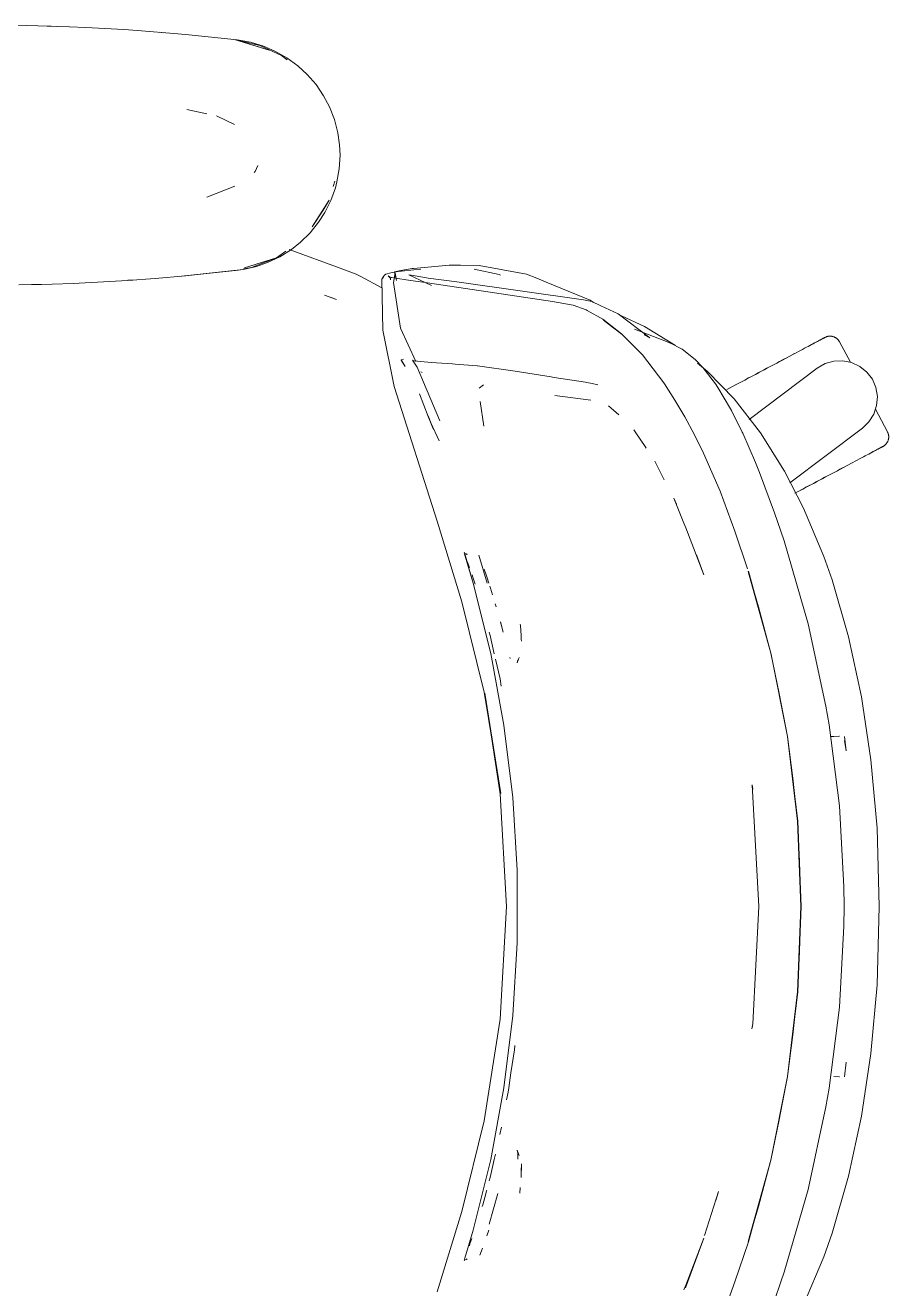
# Model space of a CAD drawing. Header units: millimetres. Extents: x 79795 to 317870, y -36033 to 97293.
# Drawn here: x 160577.5 to 160899, y 33030.8 to 33501.6 of the extents above; entities that cross this region are included whole.
import ezdxf

# ---------------------------------------------------------------- set-up
doc = ezdxf.new("R2010")
doc.units = ezdxf.units.MM
doc.header["$MEASUREMENT"] = 0
doc.layers.add('G-IMPT', color=8, linetype='CONTINUOUS', lineweight=9)
doc.layers.add('I-FURN', color=8, linetype='CONTINUOUS', lineweight=9)

msp = doc.modelspace()

# ---------------------------------------------------------------- linework, layer by layer
at = {"layer": 'G-IMPT'}
for p, q in [((160573.81, 33501.6), (160582.23, 33501.43)), ((160593.99, 33501.05), (160582.23, 33501.43)), ((160587.17, 33501.3), (160585.67, 33501.31)), ((160589.1, 33501.19), (160587.17, 33501.3)), ((160593.99, 33501.05), (160600.01, 33500.79)), ((160614.15, 33499.98), (160600.01, 33500.79)), ((160619.24, 33499.66), (160614.15, 33499.98)), ((160619.24, 33499.66), (160634.29, 33498.41)), ((160627.42, 33499.01), (160629.1, 33498.84)), ((160634.29, 33498.41), (160638.42, 33498.06)), ((160638.42, 33498.06), (160656.35, 33496.16)), ((160655.84, 33496.16), (160668.3, 33492.33)), ((160655.84, 33496.16), (160659.15, 33495.24)), ((160656.35, 33496.16), (160661.39, 33495.26)), ((160664.8, 33494.11), (160656.4, 33496.03)), ((160668.3, 33492.33), (160659.15, 33495.24)), ((160666.26, 33493.8), (160661.39, 33495.26)), ((160664.8, 33494.11), (160672.87, 33490.38)), ((160670.49, 33491.99), (160666.26, 33493.8)), ((160670.49, 33491.99), (160674.93, 33489.47)), ((160674.98, 33488.78), (160672.87, 33490.38)), ((160679.02, 33486.48), (160674.93, 33489.47)), ((160679.02, 33486.48), (160682.46, 33483.31)), ((160685.78, 33479.48), (160682.46, 33483.31)), ((160688.61, 33475.31), (160685.78, 33479.48)), ((160688.61, 33475.31), (160690.8, 33471.15)), ((160637.63, 33470.19), (160645.07, 33468.62)), ((160655.47, 33464.58), (160648.68, 33467.85)), ((160690.8, 33471.15), (160692.63, 33466.43)), ((160693.89, 33461.57), (160692.63, 33466.43)), ((160693.89, 33461.57), (160694.54, 33457.05)), ((160694.71, 33453.21), (160694.42, 33448.17)), ((160694.71, 33453.21), (160694.54, 33457.05)), ((160664.1, 33449.38), (160663.08, 33447.16)), ((160694.42, 33448.17), (160693.54, 33443.22)), ((160663.08, 33447.16), (160662.79, 33446.71)), ((160692.17, 33441.53), (160692.79, 33443.56)), ((160645.13, 33437.49), (160655.56, 33441.63)), ((160691.26, 33436.32), (160692.97, 33441.09)), ((160693.54, 33443.22), (160692.97, 33441.09)), ((160690.61, 33436.41), (160684.29, 33426.46)), ((160690.61, 33436.41), (160688.45, 33432.74)), ((160691.26, 33436.32), (160689.02, 33431.81)), ((160688.45, 33432.74), (160684.29, 33426.46)), ((160689.02, 33431.81), (160686.75, 33428.26)), ((160683.57, 33424.28), (160686.75, 33428.26)), ((160679.96, 33420.74), (160676.65, 33418.11)), ((160683.57, 33424.28), (160679.96, 33420.74)), ((160672.33, 33415.38), (160667.75, 33413.19)), ((160671, 33414.99), (160674.58, 33417.41)), ((160672.33, 33415.38), (160676.65, 33418.11)), ((160675.76, 33417.99), (160694.7, 33411.05)), ((160658.65, 33410.59), (160635.7, 33408.13)), ((160658.65, 33410.59), (160637.22, 33408.24)), ((160658.65, 33410.59), (160655.84, 33410.26)), ((160658.65, 33410.59), (160663.61, 33411.74)), ((160658.73, 33410.8), (160661.78, 33411.38)), ((160671, 33414.99), (160659.15, 33411.17)), ((160668.3, 33414.09), (160659.15, 33411.17)), ((160661.78, 33411.38), (160671, 33414.99)), ((160667.75, 33413.19), (160663.61, 33411.74)), ((160671, 33414.99), (160668.3, 33414.09)), ((160694.7, 33411.05), (160700.67, 33408.86)), ((160721.59, 33410.99), (160717.34, 33410.18)), ((160717.54, 33410), (160722.23, 33410.51)), ((160722.06, 33411.03), (160721.59, 33410.99)), ((160722.06, 33411.03), (160731.38, 33411.84)), ((160722.23, 33410.51), (160724.82, 33410.73)), ((160731.38, 33411.84), (160735.34, 33412.18)), ((160739.51, 33412.18), (160735.34, 33412.18)), ((160746.48, 33412.15), (160739.51, 33412.18)), ((160744.61, 33410.74), (160753.92, 33408.7)), ((160746.48, 33412.15), (160764.17, 33408.91)), ((160595.35, 33405.42), (160606.66, 33405.96)), ((160615.53, 33406.52), (160606.66, 33405.96)), ((160615.53, 33406.52), (160625.82, 33407.25)), ((160617.57, 33406.66), (160615.67, 33406.57)), ((160617.57, 33406.66), (160618.99, 33406.79)), ((160637.22, 33408.24), (160625.82, 33407.25)), ((160635.7, 33408.13), (160655.84, 33410.26)), ((160702.43, 33407.94), (160700.67, 33408.86)), ((160710.33, 33403.79), (160702.43, 33407.94)), ((160710.27, 33406.98), (160710.87, 33408.02)), ((160710.65, 33388), (160710.27, 33406.98)), ((160710.75, 33407.39), (160710.87, 33408.02)), ((160710.75, 33407.39), (160710.85, 33407.94)), ((160710.87, 33408.02), (160710.85, 33407.94)), ((160711.25, 33408.51), (160710.87, 33408.02)), ((160711.79, 33408.83), (160711.25, 33408.51)), ((160711.79, 33408.83), (160713.65, 33409.38)), ((160713.14, 33407.79), (160712.64, 33408.19)), ((160713.73, 33407.63), (160712.64, 33408.19)), ((160713.73, 33407.63), (160713.11, 33407.8)), ((160713.11, 33407.8), (160719.38, 33406.69)), ((160713.14, 33407.79), (160713.46, 33407.25)), ((160713.54, 33406.75), (160713.46, 33407.25)), ((160716.93, 33409.92), (160713.65, 33409.38)), ((160715.25, 33409.32), (160714.57, 33405.74)), ((160717.34, 33410.18), (160715.02, 33409.73)), ((160715.74, 33406.45), (160715.02, 33409.73)), ((160715.74, 33406.45), (160715.25, 33409.32)), ((160716.93, 33409.92), (160717.54, 33410)), ((160719.38, 33406.69), (160727.23, 33405.58)), ((160720.35, 33408.6), (160728.76, 33404.61)), ((160720.35, 33408.6), (160721.22, 33408.45)), ((160726.24, 33407.62), (160721.22, 33408.45)), ((160726.24, 33407.62), (160727.53, 33407.4)), ((160738.2, 33405.96), (160727.53, 33407.4)), ((160738.2, 33405.96), (160785.41, 33399.29)), ((160753.92, 33408.7), (160754.49, 33408.54)), ((160764.17, 33408.91), (160768.03, 33407.32)), ((160771.4, 33405.93), (160768.03, 33407.32)), ((160787.85, 33399.13), (160771.4, 33405.93)), ((160575.17, 33404.83), (160587.47, 33405.13)), ((160581.95, 33404.97), (160579.87, 33404.97)), ((160583.6, 33405.05), (160581.95, 33404.97)), ((160595.35, 33405.42), (160587.47, 33405.13)), ((160693.39, 33399.46), (160688.93, 33401.09)), ((160688.93, 33401.09), (160692.81, 33399.71)), ((160717.28, 33388.7), (160714.57, 33405.74)), ((160727.23, 33405.58), (160758.11, 33401.02)), ((160693.39, 33399.46), (160692.81, 33399.71)), ((160758.11, 33401.02), (160773.87, 33398.63)), ((160781.55, 33397.33), (160773.87, 33398.63)), ((160781.55, 33397.33), (160786.34, 33395.58)), ((160785.41, 33399.29), (160788.41, 33398.64)), ((160789.02, 33398.36), (160787.85, 33399.13)), ((160791.77, 33397.08), (160788.41, 33398.64)), ((160791.77, 33397.08), (160798.29, 33394.04)), ((160786.76, 33395.36), (160786.34, 33395.58)), ((160792.59, 33392.07), (160786.76, 33395.36)), ((160792.59, 33392.07), (160799.56, 33386.65)), ((160799.77, 33386.35), (160792.82, 33391.75)), ((160792.82, 33391.75), (160796.19, 33389.16)), ((160810, 33385.1), (160798.29, 33394.04)), ((160799.48, 33393.37), (160808.11, 33389.39)), ((160710.65, 33388), (160714.85, 33367.04)), ((160717.28, 33388.7), (160722.89, 33376.35)), ((160799.77, 33386.35), (160796.19, 33389.16)), ((160804.34, 33388.33), (160816.25, 33383.82)), ((160808.11, 33389.39), (160819.56, 33382.26)), ((160807.29, 33378.75), (160799.56, 33386.65)), ((160810, 33385.1), (160807.96, 33386.26)), ((160818.48, 33382.75), (160816.25, 33383.82)), ((160820.91, 33381.57), (160818.48, 33382.75)), ((160807.29, 33378.75), (160815.32, 33368.32)), ((160822.05, 33380.96), (160820.91, 33381.57)), ((160822.05, 33380.96), (160826.91, 33377.1)), ((160717.42, 33376.87), (160717.48, 33376.89)), ((160717.42, 33376.87), (160719.01, 33374.41)), ((160718.36, 33377.17), (160717.48, 33376.89)), ((160719.01, 33374.41), (160717.48, 33376.89)), ((160717.48, 33376.89), (160718.97, 33374.42)), ((160722.35, 33376.58), (160721.63, 33376.86)), ((160721.63, 33376.86), (160723.39, 33374.2)), ((160722.35, 33376.58), (160722.36, 33376.57)), ((160724.74, 33376.28), (160722.36, 33376.57)), ((160723.39, 33374.2), (160731.82, 33354.22)), ((160724.74, 33376.28), (160724.82, 33376.27)), ((160728.7, 33375.98), (160724.82, 33376.27)), ((160736.56, 33375.41), (160728.7, 33375.98)), ((160737.54, 33375.34), (160736.56, 33375.41)), ((160745.79, 33374.72), (160737.54, 33375.34)), ((160745.79, 33374.72), (160745.87, 33374.71)), ((160759.94, 33372.68), (160745.87, 33374.71)), ((160826.91, 33377.1), (160829.81, 33374.07)), ((160831.48, 33372.65), (160827.81, 33375.65)), ((160829.81, 33374.07), (160834.52, 33367.94)), ((160724.84, 33372.48), (160725.28, 33372.21)), ((160759.94, 33372.68), (160773.29, 33370.57)), ((160773.29, 33370.57), (160773.8, 33370.49)), ((160774.41, 33370.39), (160773.8, 33370.49)), ((160774.41, 33370.39), (160786.14, 33368.59)), ((160786.14, 33368.59), (160786.6, 33368.52)), ((160788.59, 33368.09), (160786.6, 33368.52)), ((160815.48, 33368.06), (160815.32, 33368.32)), ((160831.48, 33372.65), (160841.44, 33362.36)), ((160730.84, 33316.8), (160714.85, 33367.04)), ((160727.53, 33355.85), (160724.27, 33364.32)), ((160746.53, 33366.33), (160748.17, 33367.61)), ((160774.71, 33363.71), (160788.07, 33361.93)), ((160790.75, 33367.63), (160788.59, 33368.09)), ((160819.37, 33361.96), (160815.48, 33368.06)), ((160834.52, 33367.94), (160835.39, 33366.65)), ((160840.12, 33358.65), (160835.39, 33366.65)), ((160746.88, 33361.39), (160748.28, 33352.22)), ((160746.88, 33361.39), (160746.92, 33361.04)), ((160788.07, 33361.93), (160787.6, 33362.08)), ((160798.57, 33356.43), (160794.66, 33359.77)), ((160819.37, 33361.96), (160823.13, 33355.73)), ((160851.24, 33349.76), (160841.44, 33362.36)), ((160729.54, 33350.95), (160727.52, 33356.06)), ((160727.52, 33356.06), (160729.55, 33350.94)), ((160727.53, 33355.85), (160729.54, 33350.95)), ((160826.7, 33348.94), (160823.13, 33355.73)), ((160840.43, 33358.05), (160840.12, 33358.65)), ((160840.43, 33358.05), (160844.43, 33350.04)), ((160728.55, 33353.48), (160731.59, 33346.76)), ((160804.84, 33349.8), (160804.09, 33350.9)), ((160804.84, 33349.8), (160808.33, 33344.67)), ((160844.65, 33349.6), (160844.43, 33350.04)), ((160844.65, 33349.6), (160849.42, 33338.64)), ((160860.22, 33335.46), (160851.24, 33349.76)), ((160808.33, 33344.67), (160808.73, 33344.09)), ((160826.7, 33348.94), (160830.09, 33342.22)), ((160836.27, 33327.99), (160830.09, 33342.22)), ((160811.87, 33339.19), (160815.41, 33332.22)), ((160849.42, 33338.64), (160850.9, 33334.96)), ((160867.31, 33321.68), (160860.22, 33335.46)), ((160856.5, 33319.89), (160850.9, 33334.96)), ((160841.73, 33313.11), (160836.27, 33327.99)), ((160822.76, 33316.03), (160819.04, 33325.36)), ((160819.04, 33325.36), (160820.04, 33323.11)), ((160874.83, 33303.71), (160867.31, 33321.68)), ((160740.02, 33286.82), (160730.84, 33316.8)), ((160856.5, 33319.89), (160858.84, 33313.07)), ((160823.43, 33314.3), (160822.76, 33316.03)), ((160830.14, 33296.86), (160823.43, 33314.3)), ((160841.73, 33313.11), (160846.45, 33299.04)), ((160860.03, 33309.46), (160858.84, 33313.07)), ((160860.03, 33309.46), (160868.98, 33278.63)), ((160740.98, 33305), (160741.11, 33305.24)), ((160744.25, 33293.78), (160740.98, 33305)), ((160744.25, 33293.78), (160741.13, 33304.6)), ((160741.19, 33304.31), (160741.13, 33304.6)), ((160744.25, 33293.78), (160741.19, 33304.31)), ((160742.07, 33304.46), (160741.46, 33304.84)), ((160742.07, 33304.46), (160741.86, 33304.61)), ((160749.44, 33293.77), (160746.41, 33304.2)), ((160830.14, 33296.86), (160827.42, 33304.29)), ((160874.83, 33303.71), (160877.9, 33294.98)), ((160742.52, 33300.52), (160742.12, 33301.59)), ((160742.87, 33299.55), (160742.52, 33300.52)), ((160748.32, 33298.95), (160749.08, 33296.79)), ((160850.46, 33284.94), (160846.69, 33298.11)), ((160855.12, 33267.7), (160846.69, 33298.11)), ((160855.12, 33267.7), (160846.73, 33298.2)), ((160743.85, 33296.8), (160744.14, 33296)), ((160744.88, 33293.77), (160744.14, 33296)), ((160750.8, 33267.46), (160744.25, 33293.78)), ((160744.88, 33293.77), (160745.03, 33293.32)), ((160749.33, 33296.07), (160749.08, 33296.79)), ((160749.33, 33296.07), (160750.1, 33293.77)), ((160877.9, 33294.98), (160884.07, 33273.73)), ((160750.48, 33292.63), (160750.73, 33291.85)), ((160750.73, 33291.85), (160751.52, 33289.36)), ((160740.02, 33286.82), (160748.33, 33253.14)), ((160752.51, 33286.06), (160752.84, 33284.95)), ((160850.46, 33284.94), (160855.12, 33267.7)), ((160754.42, 33279.27), (160755.41, 33275.41)), ((160754.42, 33279.27), (160754.81, 33277.75)), ((160750.56, 33274.19), (160750.22, 33275.48)), ((160752.12, 33267.44), (160750.56, 33274.19)), ((160761.84, 33277.92), (160761.8, 33278.4)), ((160762.11, 33274.21), (160761.84, 33277.92)), ((160762.11, 33274.21), (160762.21, 33272.84)), ((160875.64, 33247.84), (160868.98, 33278.63)), ((160762.22, 33272.14), (160762.21, 33272.84)), ((160884.07, 33273.73), (160888.89, 33251.37)), ((160750.8, 33267.46), (160755.73, 33240.79)), ((160754.27, 33258.05), (160752.57, 33265.47)), ((160758.01, 33265.65), (160757.88, 33266.06)), ((160760.68, 33264.05), (160761.37, 33266)), ((160760.68, 33264.05), (160760.9, 33265.1)), ((160861.29, 33236.57), (160855.08, 33267.81)), ((160855.08, 33267.81), (160861.29, 33236.65)), ((160855.12, 33267.7), (160858.2, 33252.67)), ((160754.75, 33255.41), (160754.27, 33258.05)), ((160748.33, 33253.14), (160754.59, 33215.4)), ((160754.33, 33215.23), (160748.6, 33252.76)), ((160754.59, 33215.4), (160748.6, 33252.76)), ((160861.29, 33236.57), (160858.2, 33252.67)), ((160892.38, 33227.95), (160888.89, 33251.37)), ((160876.83, 33240.92), (160875.64, 33247.84)), ((160755.73, 33240.79), (160759.03, 33213.87)), ((160865.12, 33205.06), (160861.29, 33236.65)), ((160863.24, 33221.09), (160861.29, 33236.57)), ((160865.08, 33205.02), (160861.29, 33236.57)), ((160880.64, 33210.75), (160876.83, 33240.92)), ((160877.38, 33236.57), (160878.62, 33236.61)), ((160880.71, 33236.68), (160878.62, 33236.61)), ((160880.71, 33236.68), (160880.6, 33236.68)), ((160882.48, 33236.65), (160883.13, 33231.24)), ((160882.56, 33235.01), (160883.13, 33231.24)), ((160894.64, 33202.38), (160892.38, 33227.95)), ((160848.07, 33218.52), (160848.12, 33218.27)), ((160850.62, 33173.24), (160848.12, 33218.58)), ((160848.12, 33218.58), (160848.35, 33216.97)), ((160848.35, 33216.97), (160848.12, 33218.27)), ((160863.24, 33221.09), (160865.08, 33205.02)), ((160754.33, 33215.23), (160756.69, 33173.24)), ((160760.68, 33186.8), (160759.03, 33213.87)), ((160882.26, 33180.55), (160880.64, 33210.75)), ((160865.08, 33205.02), (160865.75, 33190.12)), ((160865.08, 33205.02), (160866.22, 33173.24)), ((160866.45, 33173.24), (160865.12, 33205.06)), ((160895.49, 33173.24), (160894.64, 33202.38)), ((160865.75, 33190.12), (160866.22, 33173.24)), ((160760.68, 33159.68), (160760.68, 33186.8)), ((160882.26, 33180.55), (160882.35, 33173.24)), ((160754.33, 33131.25), (160756.69, 33173.24)), ((160850.68, 33173.24), (160848.35, 33129.51)), ((160850.62, 33173.24), (160848.35, 33129.51)), ((160865.08, 33141.46), (160866.22, 33173.24)), ((160865.12, 33141.42), (160866.45, 33173.24)), ((160865.75, 33156.36), (160866.22, 33173.24)), ((160882.26, 33165.93), (160882.35, 33173.24)), ((160894.64, 33144.1), (160895.49, 33173.24)), ((160882.26, 33165.93), (160880.64, 33135.72)), ((160760.68, 33159.68), (160759.03, 33132.61)), ((160865.75, 33156.36), (160865.08, 33141.46)), ((160892.38, 33118.53), (160894.64, 33144.1)), ((160865.08, 33141.46), (160861.29, 33109.91)), ((160865.12, 33141.42), (160861.29, 33109.83)), ((160865.08, 33141.46), (160863.24, 33125.38)), ((160880.64, 33135.72), (160876.83, 33105.55)), ((160748.33, 33093.34), (160754.33, 33131.25)), ((160755.73, 33105.69), (160759.03, 33132.61)), ((160848.07, 33127.96), (160848.12, 33128.21)), ((160848.35, 33129.51), (160848.09, 33127.73)), ((160848.35, 33129.51), (160848.12, 33128.21)), ((160861.29, 33109.91), (160863.24, 33125.38)), ((160758.35, 33111.32), (160759.64, 33119.84)), ((160759.64, 33119.84), (160759.83, 33121.5)), ((160882.48, 33109.82), (160883.13, 33115.24)), ((160888.89, 33095.11), (160892.38, 33118.53)), ((160758.35, 33111.32), (160757.5, 33105.69)), ((160855.12, 33078.78), (160861.29, 33109.91)), ((160855.12, 33078.78), (160861.29, 33109.83)), ((160861.29, 33109.91), (160858.2, 33093.8)), ((160878.62, 33109.87), (160880.71, 33109.79)), ((160880.71, 33109.79), (160880.6, 33109.79)), ((160750.8, 33079.02), (160755.73, 33105.69)), ((160757.5, 33105.69), (160757.25, 33104.06)), ((160876.83, 33105.55), (160875.64, 33098.63)), ((160756.7, 33101.16), (160757.25, 33104.06)), ((160868.98, 33067.84), (160875.64, 33098.63)), ((160884.07, 33072.74), (160888.89, 33095.11)), ((160748.33, 33093.34), (160740.02, 33059.65)), ((160754.77, 33091.06), (160754.23, 33088.24)), ((160855.12, 33078.78), (160858.2, 33093.8)), ((160752.57, 33081.01), (160752.12, 33079.04)), ((160760.9, 33081.38), (160760.68, 33082.43)), ((160760.68, 33082.43), (160761.37, 33080.48)), ((160760.9, 33081.38), (160760.93, 33079.07)), ((160750.8, 33079.02), (160744.25, 33052.7)), ((160750.56, 33072.28), (160752.12, 33079.04)), ((160760.94, 33079.21), (160760.93, 33079.07)), ((160762.22, 33077.37), (160762.13, 33072.31)), ((160762.22, 33077.37), (160762.21, 33074.59)), ((160855.12, 33078.78), (160846.69, 33048.37)), ((160855.12, 33078.78), (160846.73, 33048.28)), ((160850.46, 33061.53), (160855.12, 33078.78)), ((160750.56, 33072.28), (160750.23, 33070.99)), ((160762.13, 33072.31), (160762.21, 33074.59)), ((160877.9, 33051.5), (160884.07, 33072.74)), ((160748.94, 33066.13), (160749.26, 33067.27)), ((160749.26, 33067.27), (160749.31, 33067.44)), ((160761.82, 33068.52), (160761.61, 33066.43)), ((160835.67, 33067.1), (160830.42, 33050.61)), ((160835.67, 33067.1), (160834.59, 33063.66)), ((160868.98, 33067.84), (160860.03, 33037.02)), ((160747.83, 33062.13), (160747.62, 33061.44)), ((160748.94, 33066.13), (160747.83, 33062.13)), ((160750.28, 33054.91), (160753.46, 33066.27)), ((160730.84, 33029.68), (160740.02, 33059.65)), ((160850.46, 33061.53), (160846.69, 33048.37)), ((160750.09, 33052.71), (160749.36, 33050.5)), ((160744.25, 33052.7), (160741.18, 33042.27)), ((160743.09, 33047.5), (160743.83, 33049.6)), ((160830.14, 33049.62), (160823.32, 33031.22)), ((160830.14, 33049.62), (160823.43, 33032.17)), ((160846.73, 33048.28), (160841.73, 33033.37)), ((160877.9, 33051.5), (160874.83, 33042.77)), ((160743.09, 33047.5), (160742.85, 33046.84)), ((160747.37, 33044.95), (160746.76, 33043.29)), ((160747.37, 33044.95), (160747.75, 33045.96)), ((160740.98, 33041.48), (160741.04, 33041.71)), ((160741.07, 33041.25), (160740.98, 33041.48)), ((160741.04, 33041.71), (160741.11, 33042)), ((160741.11, 33042), (160741.18, 33042.27)), ((160742.07, 33042.02), (160741.46, 33041.63)), ((160742.07, 33042.02), (160741.86, 33041.87)), ((160874.83, 33042.77), (160867.31, 33024.79)), ((160860.03, 33037.02), (160858.84, 33033.41)), ((160823.43, 33032.17), (160822.76, 33030.45)), ((160836.27, 33018.49), (160841.73, 33033.37)), ((160856.43, 33026.48), (160858.84, 33033.41))]:
    msp.add_line(p, q, dxfattribs=at)
at = {"layer": 'I-FURN'}
for p, q in [((160869.67, 33382.31), (160869.02, 33381.97)), ((160870.29, 33382.64), (160869.67, 33382.31)), ((160870.87, 33382.95), (160870.29, 33382.64)), ((160870.56, 33382.78), (160871.13, 33383.09)), ((160871.42, 33383.24), (160870.87, 33382.95)), ((160871.13, 33383.09), (160871.66, 33383.37)), ((160871.94, 33383.52), (160871.42, 33383.24)), ((160871.66, 33383.37), (160872.17, 33383.64)), ((160872.42, 33383.77), (160871.94, 33383.52)), ((160872.17, 33383.64), (160872.63, 33383.89)), ((160872.87, 33384.01), (160872.42, 33383.77)), ((160872.63, 33383.89), (160873.06, 33384.11)), ((160873.28, 33384.23), (160872.87, 33384.01)), ((160873.06, 33384.11), (160873.45, 33384.32)), ((160873.65, 33384.43), (160873.28, 33384.23)), ((160873.45, 33384.32), (160873.81, 33384.51)), ((160873.99, 33384.61), (160873.65, 33384.43)), ((160873.81, 33384.51), (160874.13, 33384.68)), ((160874.28, 33384.76), (160873.99, 33384.61)), ((160874.13, 33384.68), (160874.41, 33384.83)), ((160874.54, 33384.9), (160874.28, 33384.76)), ((160874.41, 33384.83), (160874.65, 33384.96)), ((160874.76, 33385.02), (160874.54, 33384.9)), ((160874.65, 33384.96), (160874.85, 33385.07)), ((160874.94, 33385.11), (160874.76, 33385.02)), ((160874.85, 33385.07), (160875.01, 33385.15)), ((160875.08, 33385.19), (160874.94, 33385.11)), ((160875.01, 33385.15), (160875.13, 33385.22)), ((160875.18, 33385.24), (160875.08, 33385.19)), ((160875.13, 33385.22), (160875.21, 33385.26)), ((160875.24, 33385.27), (160875.18, 33385.24)), ((160875.21, 33385.26), (160875.26, 33385.28)), ((160875.26, 33385.28), (160875.24, 33385.27)), ((160875.26, 33385.28), (160875.41, 33385.36)), ((160875.26, 33385.28), (160875.26, 33385.28)), ((160875.41, 33385.36), (160875.55, 33385.42)), ((160875.55, 33385.42), (160875.7, 33385.49)), ((160875.7, 33385.49), (160875.85, 33385.54)), ((160875.85, 33385.54), (160876.01, 33385.59)), ((160876.01, 33385.59), (160876.16, 33385.63)), ((160876.16, 33385.63), (160876.32, 33385.67)), ((160876.32, 33385.67), (160876.48, 33385.7)), ((160876.48, 33385.7), (160876.64, 33385.72)), ((160876.64, 33385.72), (160876.8, 33385.74)), ((160876.8, 33385.74), (160876.96, 33385.75)), ((160876.96, 33385.75), (160877.12, 33385.76)), ((160877.12, 33385.76), (160877.28, 33385.75)), ((160877.28, 33385.75), (160877.44, 33385.75)), ((160877.44, 33385.75), (160877.6, 33385.73)), ((160877.6, 33385.73), (160877.76, 33385.71)), ((160877.76, 33385.71), (160877.92, 33385.68)), ((160877.92, 33385.68), (160878.08, 33385.65)), ((160878.08, 33385.65), (160878.23, 33385.61)), ((160878.23, 33385.61), (160878.39, 33385.56)), ((160878.39, 33385.56), (160878.54, 33385.51)), ((160878.54, 33385.51), (160878.69, 33385.45)), ((160878.69, 33385.45), (160878.84, 33385.39)), ((160878.84, 33385.39), (160878.98, 33385.32)), ((160878.98, 33385.32), (160879.13, 33385.24)), ((160879.13, 33385.24), (160879.27, 33385.16)), ((160879.27, 33385.16), (160879.4, 33385.07)), ((160879.4, 33385.07), (160879.53, 33384.98)), ((160879.53, 33384.98), (160879.66, 33384.88)), ((160879.66, 33384.88), (160879.79, 33384.78)), ((160879.79, 33384.78), (160879.91, 33384.67)), ((160879.91, 33384.67), (160880.02, 33384.56)), ((160880.02, 33384.56), (160880.13, 33384.44)), ((160880.13, 33384.44), (160880.24, 33384.32)), ((160880.24, 33384.32), (160880.34, 33384.2)), ((160880.34, 33384.2), (160880.44, 33384.07)), ((160880.44, 33384.07), (160880.53, 33383.93)), ((160880.53, 33383.93), (160880.61, 33383.8)), ((160880.61, 33383.8), (160880.69, 33383.66)), ((160880.69, 33383.66), (160880.71, 33383.62)), ((160884.74, 33376.04), (160880.71, 33383.62)), ((160861.08, 33377.74), (160860.16, 33377.26)), ((160860.59, 33377.48), (160861.49, 33377.96)), ((160861.97, 33378.22), (160861.08, 33377.74)), ((160861.49, 33377.96), (160862.38, 33378.43)), ((160862.85, 33378.69), (160861.97, 33378.22)), ((160862.38, 33378.43), (160863.25, 33378.9)), ((160863.71, 33379.14), (160862.85, 33378.69)), ((160863.25, 33378.9), (160864.09, 33379.35)), ((160864.54, 33379.58), (160863.71, 33379.14)), ((160865.35, 33380.02), (160864.54, 33379.58)), ((160866.14, 33380.44), (160865.35, 33380.02)), ((160866.9, 33380.84), (160866.14, 33380.44)), ((160867.64, 33381.23), (160866.9, 33380.84)), ((160868.35, 33381.61), (160867.64, 33381.23)), ((160869.02, 33381.97), (160868.35, 33381.61)), ((160847.05, 33354.76), (160872.37, 33373.84)), ((160850.86, 33372.31), (160851.86, 33372.84)), ((160852.4, 33373.13), (160851.4, 33372.6)), ((160851.86, 33372.84), (160852.86, 33373.38)), ((160853.4, 33373.66), (160852.4, 33373.13)), ((160852.86, 33373.38), (160853.86, 33373.91)), ((160854.4, 33374.19), (160853.4, 33373.66)), ((160853.86, 33373.91), (160854.85, 33374.43)), ((160855.38, 33374.72), (160854.4, 33374.19)), ((160854.85, 33374.43), (160855.84, 33374.96)), ((160856.36, 33375.24), (160855.38, 33374.72)), ((160855.84, 33374.96), (160856.81, 33375.47)), ((160857.33, 33375.75), (160856.36, 33375.24)), ((160856.81, 33375.47), (160857.77, 33375.99)), ((160858.29, 33376.26), (160857.33, 33375.75)), ((160857.77, 33375.99), (160858.73, 33376.49)), ((160859.23, 33376.76), (160858.29, 33376.26)), ((160858.73, 33376.49), (160859.66, 33376.99)), ((160860.16, 33377.26), (160859.23, 33376.76)), ((160859.66, 33376.99), (160860.59, 33377.48)), ((160872.37, 33373.84), (160875.29, 33375.53)), ((160875.29, 33375.53), (160878.53, 33376.47)), ((160878.53, 33376.47), (160881.9, 33376.61)), ((160881.9, 33376.61), (160885.2, 33375.94)), ((160885.2, 33375.94), (160888.25, 33374.5)), ((160888.25, 33374.5), (160890.87, 33372.37)), ((160843.44, 33368.36), (160842.48, 33367.85)), ((160842.92, 33368.09), (160843.89, 33368.6)), ((160844.41, 33368.88), (160843.44, 33368.36)), ((160843.89, 33368.6), (160844.87, 33369.12)), ((160845.4, 33369.41), (160844.41, 33368.88)), ((160844.87, 33369.12), (160845.85, 33369.65)), ((160846.39, 33369.93), (160845.4, 33369.41)), ((160845.85, 33369.65), (160846.85, 33370.18)), ((160847.39, 33370.46), (160846.39, 33369.93)), ((160846.85, 33370.18), (160847.85, 33370.71)), ((160848.39, 33370.99), (160847.39, 33370.46)), ((160847.85, 33370.71), (160848.85, 33371.24)), ((160849.39, 33371.53), (160848.39, 33370.99)), ((160848.85, 33371.24), (160849.85, 33371.77)), ((160850.4, 33372.06), (160849.39, 33371.53)), ((160849.85, 33371.77), (160850.86, 33372.31)), ((160851.4, 33372.6), (160850.4, 33372.06)), ((160890.87, 33372.37), (160892.9, 33369.68)), ((160892.9, 33369.68), (160894.22, 33366.58)), ((160839.66, 33366.36), (160838.76, 33365.88)), ((160839.17, 33366.1), (160840.09, 33366.58)), ((160840.59, 33366.85), (160839.66, 33366.36)), ((160840.09, 33366.58), (160841.02, 33367.08)), ((160841.52, 33367.35), (160840.59, 33366.85)), ((160841.02, 33367.08), (160841.96, 33367.58)), ((160842.48, 33367.85), (160841.52, 33367.35)), ((160841.96, 33367.58), (160842.92, 33368.09)), ((160894.22, 33366.58), (160894.77, 33363.25)), ((160894.5, 33359.88), (160893.44, 33356.68)), ((160894.77, 33363.25), (160894.5, 33359.88)), ((160893.44, 33356.68), (160891.64, 33353.83)), ((160898.52, 33350.12), (160894.05, 33358.53)), ((160889.21, 33351.49), (160862.14, 33331.09)), ((160891.64, 33353.83), (160889.21, 33351.49)), ((160898.52, 33350.12), (160898.6, 33349.98)), ((160898.6, 33349.98), (160898.66, 33349.83)), ((160898.66, 33349.83), (160898.73, 33349.68)), ((160898.73, 33349.68), (160898.78, 33349.53)), ((160898.78, 33349.53), (160898.83, 33349.38)), ((160898.83, 33349.38), (160898.87, 33349.22)), ((160896.61, 33344.54), (160896.73, 33344.6)), ((160896.78, 33344.63), (160896.68, 33344.57)), ((160896.73, 33344.6), (160896.81, 33344.64)), ((160896.84, 33344.66), (160896.78, 33344.63)), ((160896.81, 33344.64), (160896.85, 33344.67)), ((160896.86, 33344.67), (160896.84, 33344.66)), ((160896.85, 33344.67), (160896.86, 33344.67)), ((160896.9, 33344.69), (160896.86, 33344.67)), ((160897.04, 33344.77), (160896.9, 33344.69)), ((160897.17, 33344.86), (160897.04, 33344.77)), ((160897.31, 33344.95), (160897.17, 33344.86)), ((160897.44, 33345.04), (160897.31, 33344.95)), ((160897.56, 33345.14), (160897.44, 33345.04)), ((160897.68, 33345.25), (160897.56, 33345.14)), ((160897.8, 33345.36), (160897.68, 33345.25)), ((160897.91, 33345.48), (160897.8, 33345.36)), ((160898.02, 33345.6), (160897.91, 33345.48)), ((160898.12, 33345.72), (160898.02, 33345.6)), ((160898.22, 33345.85), (160898.12, 33345.72)), ((160898.31, 33345.98), (160898.22, 33345.85)), ((160898.4, 33346.12), (160898.31, 33345.98)), ((160898.48, 33346.26), (160898.4, 33346.12)), ((160898.56, 33346.4), (160898.48, 33346.26)), ((160898.63, 33346.54), (160898.56, 33346.4)), ((160898.69, 33346.69), (160898.63, 33346.54)), ((160898.75, 33346.84), (160898.69, 33346.69)), ((160898.8, 33346.99), (160898.75, 33346.84)), ((160898.85, 33347.15), (160898.8, 33346.99)), ((160898.89, 33347.3), (160898.85, 33347.15)), ((160898.87, 33349.22), (160898.91, 33349.06)), ((160898.92, 33347.46), (160898.89, 33347.3)), ((160898.91, 33349.06), (160898.94, 33348.9)), ((160898.95, 33347.62), (160898.92, 33347.46)), ((160898.94, 33348.9), (160898.96, 33348.74)), ((160898.97, 33347.78), (160898.95, 33347.62)), ((160898.96, 33348.74), (160898.98, 33348.58)), ((160898.99, 33347.94), (160898.97, 33347.78)), ((160898.98, 33348.58), (160898.99, 33348.42)), ((160898.99, 33348.42), (160899, 33348.26)), ((160899, 33348.26), (160898.99, 33348.1)), ((160898.99, 33348.1), (160898.99, 33347.94)), ((160887.31, 33339.6), (160888.09, 33340.01)), ((160888.09, 33340.01), (160888.84, 33340.41)), ((160888.84, 33340.41), (160889.56, 33340.79)), ((160889.56, 33340.79), (160890.26, 33341.16)), ((160890.26, 33341.16), (160890.92, 33341.51)), ((160890.92, 33341.51), (160891.55, 33341.85)), ((160891.55, 33341.85), (160892.16, 33342.17)), ((160892.47, 33342.33), (160891.88, 33342.02)), ((160892.16, 33342.17), (160892.72, 33342.47)), ((160893.02, 33342.63), (160892.47, 33342.33)), ((160892.72, 33342.47), (160893.26, 33342.76)), ((160893.54, 33342.9), (160893.02, 33342.63)), ((160893.26, 33342.76), (160893.76, 33343.02)), ((160894.02, 33343.16), (160893.54, 33342.9)), ((160893.76, 33343.02), (160894.23, 33343.27)), ((160894.46, 33343.4), (160894.02, 33343.16)), ((160894.23, 33343.27), (160894.66, 33343.5)), ((160894.87, 33343.61), (160894.46, 33343.4)), ((160894.66, 33343.5), (160895.05, 33343.71)), ((160895.25, 33343.81), (160894.87, 33343.61)), ((160895.05, 33343.71), (160895.41, 33343.9)), ((160895.58, 33343.99), (160895.25, 33343.81)), ((160895.41, 33343.9), (160895.72, 33344.07)), ((160895.88, 33344.15), (160895.58, 33343.99)), ((160895.72, 33344.07), (160896, 33344.21)), ((160896.14, 33344.29), (160895.88, 33344.15)), ((160896, 33344.21), (160896.24, 33344.34)), ((160896.36, 33344.4), (160896.14, 33344.29)), ((160896.24, 33344.34), (160896.44, 33344.45)), ((160896.54, 33344.5), (160896.36, 33344.4)), ((160896.44, 33344.45), (160896.61, 33344.54)), ((160896.68, 33344.57), (160896.54, 33344.5)), ((160878.41, 33334.86), (160879.37, 33335.37)), ((160879.88, 33335.64), (160878.93, 33335.14)), ((160879.37, 33335.37), (160880.32, 33335.88)), ((160880.83, 33336.15), (160879.88, 33335.64)), ((160880.32, 33335.88), (160881.26, 33336.38)), ((160881.76, 33336.64), (160880.83, 33336.15)), ((160881.26, 33336.38), (160882.18, 33336.87)), ((160882.67, 33337.13), (160881.76, 33336.64)), ((160882.18, 33336.87), (160883.09, 33337.35)), ((160883.09, 33337.35), (160883.97, 33337.82)), ((160883.97, 33337.82), (160884.84, 33338.28)), ((160884.84, 33338.28), (160885.69, 33338.73)), ((160885.69, 33338.73), (160886.51, 33339.17)), ((160886.51, 33339.17), (160887.31, 33339.6)), ((160869.44, 33330.09), (160870.44, 33330.62)), ((160870.99, 33330.91), (160869.98, 33330.38)), ((160870.44, 33330.62), (160871.45, 33331.16)), ((160871.99, 33331.45), (160870.99, 33330.91)), ((160871.45, 33331.16), (160872.45, 33331.69)), ((160873, 33331.98), (160871.99, 33331.45)), ((160872.45, 33331.69), (160873.46, 33332.23)), ((160874, 33332.52), (160873, 33331.98)), ((160873.46, 33332.23), (160874.46, 33332.76)), ((160875, 33333.05), (160874, 33332.52)), ((160874.46, 33332.76), (160875.46, 33333.29)), ((160875.99, 33333.58), (160875, 33333.05)), ((160875.46, 33333.29), (160876.45, 33333.82)), ((160876.98, 33334.1), (160875.99, 33333.58)), ((160876.45, 33333.82), (160877.43, 33334.34)), ((160877.96, 33334.62), (160876.98, 33334.1)), ((160877.43, 33334.34), (160878.41, 33334.86)), ((160878.93, 33335.14), (160877.96, 33334.62)), ((160865.03, 33327.75), (160864.07, 33327.24)), ((160864.51, 33327.47), (160865.48, 33327.99)), ((160866.01, 33328.27), (160865.03, 33327.75)), ((160865.48, 33327.99), (160866.46, 33328.51)), ((160866.99, 33328.79), (160866.01, 33328.27)), ((160866.46, 33328.51), (160867.45, 33329.03)), ((160867.98, 33329.32), (160866.99, 33328.79)), ((160867.45, 33329.03), (160868.44, 33329.56)), ((160868.98, 33329.85), (160867.98, 33329.32)), ((160868.44, 33329.56), (160869.44, 33330.09)), ((160869.98, 33330.38), (160868.98, 33329.85))]:
    msp.add_line(p, q, dxfattribs=at)

doc.saveas('drawing.dxf')
